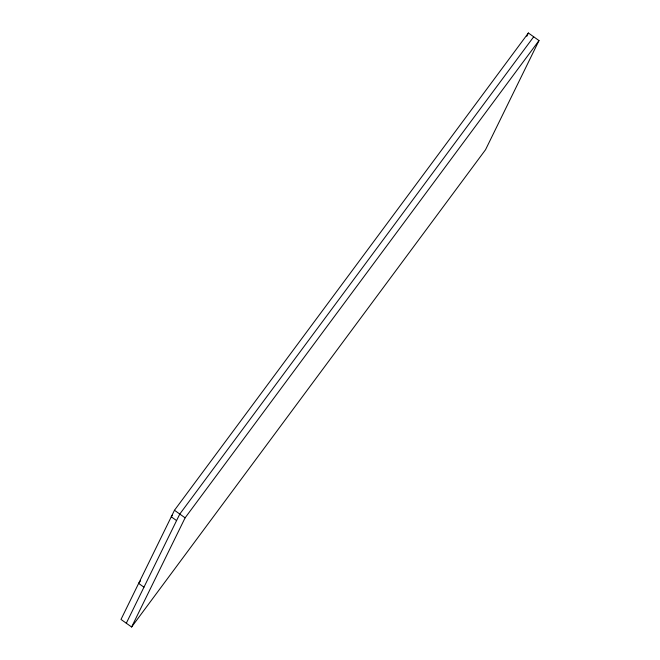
<?xml version="1.0" encoding="UTF-8"?>
<svg xmlns="http://www.w3.org/2000/svg" width="660" height="660" viewBox="0 0 660 660"><rect width="100%" height="100%" fill="white"/><g stroke="black" fill="none" stroke-linecap="round" stroke-linejoin="round"><path stroke-width="0.99" d="M174.471 510.262L120.994 619.427L131.62 627L485.529 149.737L539.005 40.573L528.38 33L174.471 510.262L185.105 517.836L131.62 627M126.307 623.213L179.784 514.049L533.692 36.787M526.779 36.275L528.38 33M172.491 515.155L171.27 516.813L176.583 520.6M185.105 517.836L539.005 40.573M140.481 580.924L138.641 583.399L143.954 587.185"/></g></svg>
